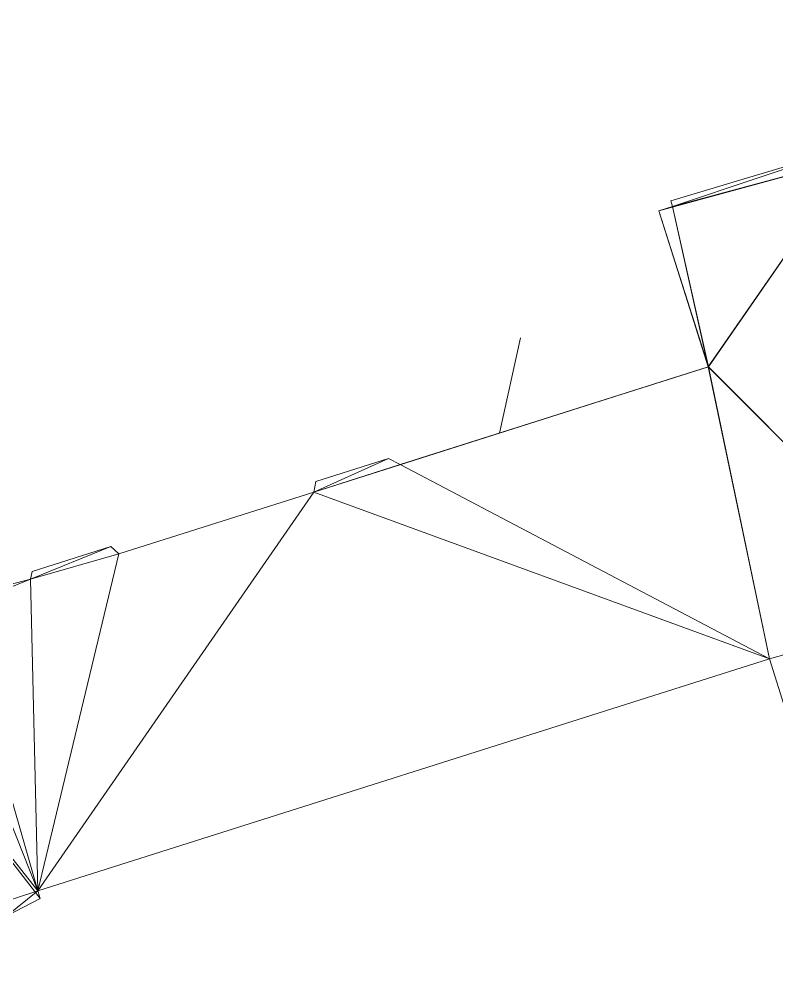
# Model space of a CAD drawing. Header units: millimetres. Extents: x -22837581 to 27604683, y -3494857 to 33598159.
# Drawn here: x 12753407 to 20649458, y 1551349 to 11614252 of the extents above; entities that cross this region are included whole.
import ezdxf

# ---------------------------------------------------------------- set-up
doc = ezdxf.new("R2010")
doc.units = ezdxf.units.MM
for name, color, linetype, lineweight in [('A-CLNG-SUSP', 2, 'Continuous', 9), ('A-FLOR-OTLN', 3, 'Continuous', 9), ('A-WALL', 170, 'Continuous', 9), ('dwg1_dwg', 251, 'Continuous', 9)]:
    doc.layers.add(name, color=color, linetype=linetype, lineweight=lineweight)

# ---------------------------------------------------------------- blocks, each defined once
blk = doc.blocks.new('dwg1_dwg-153267-_3D_')
at = {"layer": 'A-CLNG-SUSP', "color": 5, "lineweight": 18}
mesh = blk.add_polyface(dxfattribs=at)
corners = [(21391978, 10272813, 1320044), (19545211, 9723010, 1320044), (19564539, 9662000, 1320044), (21446145, 10169107, 1320044), (19421544, 9616698, 1320044), (19936787, 7990364, 1320044), (20574105, 4947503, 1320044), (22452192, 5472223, 1320044), (25082487, 6305532, 1320044), (26465263, 10168403, 1320044), (20724812, 4471806, 1320044), (22582663, 5060396, 1320044), (21391978, 10272813, 1319987), (21446145, 10169107, 1319987), (19564539, 9662000, 1319987), (19545211, 9723010, 1319987), (19936787, 7990364, 1319987), (19421544, 9616698, 1319987), (22452192, 5472223, 1319987), (25082487, 6305532, 1319987), (20724812, 4471806, 1319987), (20574105, 4947503, 1319987), (22582663, 5060396, 1319987), (26007243, 11614117, 1320044)]
mesh.append_faces([[corners[k] for k in face] for face in [(12, 14, 15), (20, 18, 22), (15, 0, 12), (5, 17, 16), (10, 21, 20), (11, 20, 22), (8, 18, 19), (12, 3, 13)]], dxfattribs={"vtx0": -1, "color": 5})
mesh.append_faces([[corners[k] for k in face] for face in [(0, 2, 3), (10, 7, 6), (18, 13, 19)]], dxfattribs={"vtx0": -1, "vtx1": -1, "color": 5})
mesh.append_faces([[corners[k] for k in face] for face in [(5, 6, 7), (3, 8, 9), (3, 5, 7), (16, 14, 13), (18, 16, 13), (16, 18, 21)]], dxfattribs={"vtx0": -1, "vtx1": -1, "vtx2": -1, "color": 5})
mesh.append_faces([[corners[k] for k in face] for face in [(3, 7, 8)]], dxfattribs={"vtx0": -1, "vtx2": -1, "color": 5})
mesh.append_faces([[corners[k] for k in face] for face in [(2, 1, 14), (7, 11, 18), (3, 23, 13)]], dxfattribs={"vtx1": -1, "color": 5})
mesh.append_faces([[corners[k] for k in face] for face in [(2, 4, 3), (4, 5, 3), (12, 13, 14), (20, 21, 18)]], dxfattribs={"vtx1": -1, "vtx2": -1, "color": 5})
mesh.append_faces([[corners[k] for k in face] for face in [(0, 1, 2), (10, 11, 7), (16, 17, 14), (15, 1, 0), (1, 15, 14), (5, 4, 17), (10, 6, 21), (11, 10, 20), (11, 22, 18), (8, 7, 18), (12, 0, 3)]], dxfattribs={"vtx2": -1, "color": 5})
mesh = blk.add_polyface(dxfattribs=at)
corners = [(19936787, 7990364, 1320044), (16723110, 6972232, 1320044), (20574105, 4947503, 1320044), (16601502, 7035324, 1320044), (15846553, 6796147, 1320044), (15822493, 6686905, 1320044), (13709306, 6119041, 1320044), (12888589, 5859028, 1320044), (12870736, 5777969, 1320044), (13791882, 6043583, 1320044), (12069426, 5569559, 1320044), (12101140, 5469457, 1320044), (12870736, 5777969, 1319987), (12888589, 5859028, 1319987), (13709306, 6119041, 1319987), (13791882, 6043583, 1319987), (12101140, 5469457, 1319987), (12069426, 5569559, 1319987), (15822493, 6686905, 1319987), (15846553, 6796147, 1319987), (16601502, 7035324, 1319987), (16723110, 6972232, 1319987), (20574105, 4947503, 1319987), (19936787, 7990364, 1319987), (19421544, 9616698, 1320044), (19564539, 9662000, 1320044), (19421544, 9616698, 1319987), (19564539, 9662000, 1319987)]
mesh.append_faces([[corners[k] for k in face] for face in [(18, 4, 19), (15, 5, 18), (14, 9, 15), (12, 7, 13)]], dxfattribs={"vtx0": -1, "color": 5})
mesh.append_faces([[corners[k] for k in face] for face in [(3, 5, 1), (6, 8, 9)]], dxfattribs={"vtx0": -1, "vtx1": -1, "color": 5})
mesh.append_faces([[corners[k] for k in face] for face in [(1, 5, 2), (22, 18, 21)]], dxfattribs={"vtx0": -1, "vtx1": -1, "vtx2": -1, "color": 5})
mesh.append_faces([[corners[k] for k in face] for face in [(12, 14, 15), (18, 20, 21), (22, 21, 23)]], dxfattribs={"vtx0": -1, "vtx2": -1, "color": 5})
mesh.append_faces([[corners[k] for k in face] for face in [(24, 25, 26), (1, 0, 21), (3, 1, 20), (4, 3, 19), (7, 6, 13), (10, 8, 17), (11, 10, 16)]], dxfattribs={"vtx1": -1, "color": 5})
mesh.append_faces([[corners[k] for k in face] for face in [(0, 1, 2)]], dxfattribs={"vtx1": -1, "vtx2": -1, "color": 5})
mesh.append_faces([[corners[k] for k in face] for face in [(3, 4, 5), (6, 7, 8), (8, 10, 11), (12, 13, 14), (16, 17, 12), (18, 19, 20), (25, 27, 26), (0, 23, 21), (1, 21, 20), (3, 20, 19), (18, 5, 4), (15, 9, 5), (14, 6, 9), (6, 14, 13), (12, 8, 7), (8, 12, 17), (10, 17, 16)]], dxfattribs={"vtx2": -1, "color": 5})
mesh = blk.add_polyface(dxfattribs=at)
corners = [(13791882, 6043583, 1320044), (12870736, 5777969, 1320044), (12946599, 2531017, 1320044), (20574105, 4947503, 1320044), (15822493, 6686905, 1320044), (11365336, 5426456, 1320044), (11800942, 5412836, 1320044), (11755400, 5500027, 1320044), (12101140, 5469457, 1320044), (10881339, 5147662, 1320044), (12971972, 2450929, 1320044), (12621867, 2268062, 1320044), (12636084, 1952391, 1320044), (11237329, 1970802, 1320044), (11370216, 1551349, 1320044), (11755400, 5500027, 1319987), (11800942, 5412836, 1319987), (11365336, 5426456, 1319987), (12946599, 2531017, 1319987), (13791882, 6043583, 1319987), (15822493, 6686905, 1319987), (20574105, 4947503, 1319987), (12870736, 5777969, 1319987), (12101140, 5469457, 1319987), (12621867, 2268062, 1319987), (11237329, 1970802, 1319987), (10881339, 5147662, 1319987), (12636084, 1952391, 1319987), (11370216, 1551349, 1319987), (12971972, 2450929, 1319987)]
mesh.append_faces([[corners[k] for k in face] for face in [(5, 6, 7), (12, 13, 14), (12, 28, 27), (11, 27, 24), (10, 24, 29), (3, 18, 21)]], dxfattribs={"vtx0": -1, "color": 5})
mesh.append_faces([[corners[k] for k in face] for face in [(2, 9, 10), (18, 20, 21), (27, 25, 24)]], dxfattribs={"vtx0": -1, "vtx1": -1, "color": 5})
mesh.append_faces([[corners[k] for k in face] for face in [(0, 1, 2), (1, 8, 2), (9, 2, 8), (22, 19, 18), (23, 22, 18), (24, 25, 18), (25, 26, 18), (23, 18, 26)]], dxfattribs={"vtx0": -1, "vtx1": -1, "vtx2": -1, "color": 5})
mesh.append_faces([[corners[k] for k in face] for face in [(2, 4, 0), (9, 11, 10), (18, 19, 20)]], dxfattribs={"vtx0": -1, "vtx2": -1, "color": 5})
mesh.append_faces([[corners[k] for k in face] for face in [(15, 16, 17), (6, 8, 16), (7, 6, 15), (2, 10, 18)]], dxfattribs={"vtx1": -1, "color": 5})
mesh.append_faces([[corners[k] for k in face] for face in [(2, 3, 4), (12, 11, 13)]], dxfattribs={"vtx1": -1, "vtx2": -1, "color": 5})
mesh.append_faces([[corners[k] for k in face] for face in [(27, 28, 25), (18, 29, 24), (8, 23, 16), (6, 16, 15), (12, 14, 28), (11, 12, 27), (10, 11, 24), (10, 29, 18), (3, 2, 18)]], dxfattribs={"vtx2": -1, "color": 5})
at = {"layer": 'A-FLOR-OTLN', "color": 6, "lineweight": 18}
mesh = blk.add_polyface(dxfattribs=at)
corners = [(19564364, 9662092, -1392763), (19545034, 9723104, -1392763), (21392047, 10272980, -1392763), (21446216, 10169276, -1392763), (19936611, 7990455, -1392763), (22452192, 5472223, -1392763), (20574105, 4947503, -1392763), (20724812, 4471806, -1392763), (22582663, 5060396, -1392763), (23127786, 10702017, -1392763), (25082487, 6305532, -1392763), (26465263, 10168403, -1392763), (22452192, 5472223, -1392613), (25082487, 6305532, -1392613), (23127786, 10702017, -1392613), (21446216, 10169276, -1392613), (20724812, 4471806, -1392613), (22582663, 5060396, -1392613), (20574105, 4947503, -1392613), (19564364, 9662092, -1392613), (21392047, 10272980, -1392613), (19545034, 9723104, -1392613), (19936611, 7990455, -1392613), (19421368, 9616789, -1392763), (26007200, 11614252, -1392763)]
mesh.append_faces([[corners[k] for k in face] for face in [(7, 5, 8), (19, 20, 21), (2, 21, 20), (3, 20, 15), (14, 3, 15), (8, 12, 17)]], dxfattribs={"vtx0": -1, "color": 6})
mesh.append_faces([[corners[k] for k in face] for face in [(5, 9, 10), (16, 12, 18)]], dxfattribs={"vtx0": -1, "vtx1": -1, "color": 6})
mesh.append_faces([[corners[k] for k in face] for face in [(4, 0, 3), (4, 3, 5), (4, 5, 6), (10, 9, 11), (22, 12, 15), (22, 15, 19), (18, 12, 22)]], dxfattribs={"vtx0": -1, "vtx1": -1, "vtx2": -1, "color": 6})
mesh.append_faces([[corners[k] for k in face] for face in [(0, 2, 3), (5, 3, 9), (12, 14, 15), (19, 15, 20)]], dxfattribs={"vtx0": -1, "vtx2": -1, "color": 6})
mesh.append_faces([[corners[k] for k in face] for face in [(5, 10, 12), (7, 8, 16), (6, 7, 18)]], dxfattribs={"vtx1": -1, "color": 6})
mesh.append_faces([[corners[k] for k in face] for face in [(7, 6, 5), (12, 13, 14)]], dxfattribs={"vtx1": -1, "vtx2": -1, "color": 6})
mesh.append_faces([[corners[k] for k in face] for face in [(0, 1, 2), (16, 17, 12), (23, 4, 22), (2, 1, 21), (3, 2, 20), (14, 9, 3), (24, 9, 14), (10, 13, 12), (8, 5, 12), (8, 17, 16), (7, 16, 18)]], dxfattribs={"vtx2": -1, "color": 6})
mesh = blk.add_polyface(dxfattribs=at)
corners = [(19936611, 7990455, -1392763), (19421368, 9616789, -1392763), (19564364, 9662092, -1392763), (15822374, 6687014, -1392763), (15846434, 6796256, -1392763), (16601515, 7035475, -1392763), (16723123, 6972383, -1392763), (20574105, 4947503, -1392763), (12870618, 5778082, -1392763), (12888470, 5859137, -1392763), (13709341, 6119199, -1392763), (13791917, 6043741, -1392763), (19936611, 7990455, -1392613), (19564364, 9662092, -1392613), (19421368, 9616789, -1392613), (20574105, 4947503, -1392613), (16723123, 6972383, -1392613), (15822374, 6687014, -1392613), (16601515, 7035475, -1392613), (15846434, 6796256, -1392613), (13709341, 6119199, -1392613), (12888470, 5859137, -1392613), (12870618, 5778082, -1392613), (13791917, 6043741, -1392613), (19545034, 9723104, -1392763), (19545034, 9723104, -1392613)]
mesh.append_faces([[corners[k] for k in face] for face in [(12, 13, 14), (21, 8, 22), (10, 21, 20), (11, 20, 23), (3, 23, 17), (4, 17, 19), (5, 19, 18), (6, 18, 16), (0, 16, 12), (1, 12, 14), (2, 14, 13), (24, 13, 25)]], dxfattribs={"vtx0": -1, "color": 6})
mesh.append_faces([[corners[k] for k in face] for face in [(20, 22, 23)]], dxfattribs={"vtx0": -1, "vtx1": -1, "color": 6})
mesh.append_faces([[corners[k] for k in face] for face in [(0, 7, 3), (17, 15, 16)]], dxfattribs={"vtx0": -1, "vtx1": -1, "vtx2": -1, "color": 6})
mesh.append_faces([[corners[k] for k in face] for face in [(3, 5, 6), (8, 10, 11), (15, 12, 16), (17, 16, 18)]], dxfattribs={"vtx0": -1, "vtx2": -1, "color": 6})
mesh.append_faces([[corners[k] for k in face] for face in [(19, 17, 18)]], dxfattribs={"vtx1": -1, "color": 6})
mesh.append_faces([[corners[k] for k in face] for face in [(6, 0, 3)]], dxfattribs={"vtx1": -1, "vtx2": -1, "color": 6})
mesh.append_faces([[corners[k] for k in face] for face in [(0, 1, 2), (3, 4, 5), (8, 9, 10), (20, 21, 22), (21, 9, 8), (10, 9, 21), (11, 10, 20), (3, 11, 23), (4, 3, 17), (5, 4, 19), (6, 5, 18), (0, 6, 16), (2, 1, 14), (24, 2, 13)]], dxfattribs={"vtx2": -1, "color": 6})
mesh = blk.add_polyface(dxfattribs=at)
corners = [(12100959, 5469565, -1392763), (12069248, 5569657, -1392763), (12870618, 5778082, -1392763), (12946599, 2531017, -1392763), (10881220, 5147771, -1392763), (11801018, 5412993, -1392763), (13791917, 6043741, -1392763), (15822374, 6687014, -1392763), (20574105, 4947503, -1392763), (12621867, 2268062, -1392763), (12971972, 2450929, -1392763), (12636084, 1952391, -1392763), (11237329, 1970802, -1392763), (12946599, 2531017, -1392613), (20574105, 4947503, -1392613), (15822374, 6687014, -1392613), (13791917, 6043741, -1392613), (12870618, 5778082, -1392613), (12100959, 5469565, -1392613), (10881220, 5147771, -1392613), (12971972, 2450929, -1392613), (12621867, 2268062, -1392613), (12636084, 1952391, -1392613), (11237329, 1970802, -1392613), (12069248, 5569657, -1392613), (11801018, 5412993, -1392613), (11370216, 1551349, -1392613)]
mesh.append_faces([[corners[k] for k in face] for face in [(9, 3, 10), (0, 25, 18), (1, 18, 24), (2, 24, 17), (10, 13, 20), (22, 9, 21)]], dxfattribs={"vtx0": -1, "color": 6})
mesh.append_faces([[corners[k] for k in face] for face in [(3, 7, 8), (11, 12, 9), (13, 19, 20), (25, 13, 18)]], dxfattribs={"vtx0": -1, "vtx1": -1, "color": 6})
mesh.append_faces([[corners[k] for k in face] for face in [(0, 2, 3), (3, 4, 5), (6, 3, 2), (9, 4, 3), (13, 16, 17), (13, 17, 18), (19, 13, 25)]], dxfattribs={"vtx0": -1, "vtx1": -1, "vtx2": -1, "color": 6})
mesh.append_faces([[corners[k] for k in face] for face in [(3, 5, 0), (3, 6, 7), (13, 15, 16), (19, 21, 20)]], dxfattribs={"vtx0": -1, "vtx2": -1, "color": 6})
mesh.append_faces([[corners[k] for k in face] for face in [(24, 18, 17), (3, 8, 13), (9, 10, 21)]], dxfattribs={"vtx1": -1, "color": 6})
mesh.append_faces([[corners[k] for k in face] for face in [(13, 14, 15), (22, 21, 23)]], dxfattribs={"vtx1": -1, "vtx2": -1, "color": 6})
mesh.append_faces([[corners[k] for k in face] for face in [(0, 1, 2), (0, 5, 25), (1, 0, 18), (2, 1, 24), (8, 14, 13), (10, 3, 13), (10, 20, 21), (22, 11, 9), (11, 22, 26)]], dxfattribs={"vtx2": -1, "color": 6})
at = {"layer": 'A-WALL', "color": 50, "lineweight": 18}
mesh = blk.add_polyface(dxfattribs=at)
corners = [(21446216, 10169276, 1317387), (21446280, 10169150, 1317387), (21446280, 10169150, -1392613), (21446216, 10169276, -1392613), (21392047, 10272980, -1392613), (21392047, 10272980, 1317387), (21391912, 10272940, 1317387), (21391912, 10272940, -1392613), (21391978, 10272813, -1392613), (21391978, 10272813, 1317387), (21446145, 10169107, -1392613), (21446145, 10169107, 1317387), (19545034, 9723104, 1317387), (19545034, 9723104, -1392613), (19545211, 9723010, 1317387), (19545211, 9723010, -1392613), (19936776, 7990397, 1317387), (19936643, 7990355, -1392613), (19936776, 7990397, -1392613), (26465355, 10168578, 1317387), (26923760, 10313807, -1392613), (26465355, 10168578, -1392613), (26465222, 10168536, -1392613), (26465222, 10168536, 1317387), (26465263, 10168403, 1317387), (26465263, 10168403, -1392613), (26923801, 10313674, -1392613), (26923760, 10313807, 1317387)]
mesh.append_faces([[corners[k] for k in face] for face in [(11, 2, 1), (11, 2, 1), (12, 7, 13), (12, 7, 13), (6, 14, 9), (8, 6, 9), (16, 17, 18), (21, 25, 22), (24, 19, 23), (24, 22, 25), (24, 22, 25), (21, 23, 22), (3, 1, 0)]], dxfattribs={"vtx0": -1, "color": 50})
mesh.append_faces([[corners[k] for k in face] for face in [(4, 0, 3), (4, 0, 3), (6, 8, 9), (10, 9, 8), (6, 8, 9), (10, 9, 8), (8, 14, 15), (8, 14, 15), (22, 19, 21), (22, 19, 21), (19, 24, 27)]], dxfattribs={"vtx0": -1, "vtx1": -1, "color": 50})
mesh.append_faces([[corners[k] for k in face] for face in [(0, 2, 3), (0, 2, 3), (0, 9, 11), (19, 20, 21), (19, 20, 21)]], dxfattribs={"vtx0": -1, "vtx2": -1, "color": 50})
mesh.append_faces([[corners[k] for k in face] for face in [(1, 0, 11), (8, 15, 7)]], dxfattribs={"vtx1": -1, "color": 50})
mesh.append_faces([[corners[k] for k in face] for face in [(4, 3, 8), (10, 8, 3), (0, 5, 9), (13, 7, 15), (6, 12, 14), (26, 25, 21)]], dxfattribs={"vtx1": -1, "vtx2": -1, "color": 50})
mesh.append_faces([[corners[k] for k in face] for face in [(0, 1, 2), (4, 5, 0), (0, 1, 2), (4, 5, 0), (6, 7, 8), (10, 11, 9), (6, 7, 8), (10, 11, 9), (3, 2, 10), (11, 10, 2), (11, 10, 2), (12, 6, 7), (12, 6, 7), (8, 9, 14), (8, 9, 14), (22, 23, 19), (22, 23, 19), (24, 25, 26), (24, 25, 26), (24, 23, 22), (24, 23, 22), (21, 19, 23), (3, 2, 1)]], dxfattribs={"vtx2": -1, "color": 50})
mesh = blk.add_polyface(dxfattribs=at)
corners = [(19545211, 9723010, 1317387), (19545076, 9722971, 1317387), (19545076, 9722971, -1392613), (19545211, 9723010, -1392613), (19545034, 9723104, -1392613), (19545034, 9723104, 1317387), (19564364, 9662092, 1317387), (19564364, 9662092, -1392613), (19564406, 9661958, -1392613), (19564406, 9661958, 1317387), (19564539, 9662000, 1317387), (19564539, 9662000, -1392613), (19421368, 9616789, -1392613), (19421368, 9616789, 1317387), (19421544, 9616698, -1392613), (19421544, 9616698, 1317387), (19421411, 9616656, 1317387), (19421411, 9616656, -1392613)]
mesh.append_faces([[corners[k] for k in face] for face in [(4, 3, 2), (5, 2, 1), (5, 2, 1), (10, 3, 0), (10, 3, 0), (3, 7, 2), (2, 0, 3), (10, 8, 11), (10, 8, 11), (6, 12, 13), (6, 12, 13), (14, 16, 17), (14, 16, 17), (12, 14, 17), (6, 15, 9), (7, 9, 8), (16, 12, 17), (16, 12, 17), (17, 15, 14)]], dxfattribs={"vtx0": -1, "color": 50})
mesh.append_faces([[corners[k] for k in face] for face in [(8, 6, 7), (8, 6, 7), (11, 7, 3), (0, 6, 10)]], dxfattribs={"vtx0": -1, "vtx1": -1, "color": 50})
mesh.append_faces([[corners[k] for k in face] for face in [(0, 2, 3), (0, 2, 3), (6, 2, 7), (6, 2, 7), (14, 15, 16), (14, 9, 15), (14, 15, 16), (14, 9, 15)]], dxfattribs={"vtx0": -1, "vtx2": -1, "color": 50})
mesh.append_faces([[corners[k] for k in face] for face in [(1, 0, 5), (8, 14, 7), (16, 15, 13)]], dxfattribs={"vtx1": -1, "color": 50})
mesh.append_faces([[corners[k] for k in face] for face in [(12, 7, 14), (6, 13, 15)]], dxfattribs={"vtx1": -1, "vtx2": -1, "color": 50})
mesh.append_faces([[corners[k] for k in face] for face in [(0, 1, 2), (0, 1, 2), (5, 4, 2), (5, 4, 2), (6, 1, 2), (8, 9, 6), (6, 1, 2), (8, 9, 6), (10, 11, 3), (10, 11, 3), (11, 8, 7), (6, 9, 10), (0, 1, 6), (2, 1, 0), (10, 9, 8), (10, 9, 8), (6, 7, 12), (6, 7, 12), (14, 8, 9), (14, 8, 9), (7, 6, 9), (16, 13, 12), (16, 13, 12), (17, 16, 15)]], dxfattribs={"vtx2": -1, "color": 50})
mesh = blk.add_polyface(dxfattribs=at)
corners = [(19421411, 9616656, 1317387), (19421411, 9616656, -1392613), (19936600, 7990489, -1392613), (19936600, 7990489, 1317387), (19936643, 7990355, -1392613), (19936643, 7990355, 1317387), (19936776, 7990397, 1317387), (19936776, 7990397, -1392613), (19421544, 9616698, -1392613), (19421544, 9616698, 1317387), (17760357, 7300954, 656344), (17760357, 7300954, -1392613), (17978895, 8293173, -1392613), (17978895, 8293173, 656344), (17978758, 8293203, 656344), (17978758, 8293203, -1392613), (17760220, 7300985, -1392613), (17760220, 7300985, 656344), (18610545, 7570451, 1317387), (18610545, 7570451, 656344), (17760200, 7301051, 656344), (18610587, 7570318, 1317387), (18610587, 7570318, 656344), (18610565, 7570384, 1317387), (17760200, 7301051, 1317387), (18610608, 7570251, 1317387), (18610608, 7570251, -1392613), (18610565, 7570384, -1392613)]
mesh.append_faces([[corners[k] for k in face] for face in [(6, 8, 9), (6, 8, 9), (8, 2, 1), (6, 4, 7), (10, 12, 13), (10, 12, 13), (14, 16, 17), (14, 16, 17), (15, 11, 16), (13, 15, 14), (23, 19, 18), (5, 26, 4), (5, 26, 4), (23, 2, 27), (23, 2, 27), (2, 26, 27), (2, 5, 4)]], dxfattribs={"vtx0": -1, "color": 50})
mesh.append_faces([[corners[k] for k in face] for face in [(0, 2, 3), (4, 3, 2), (0, 2, 3), (4, 3, 2), (9, 3, 6), (19, 23, 22), (3, 21, 5)]], dxfattribs={"vtx0": -1, "vtx1": -1, "color": 50})
mesh.append_faces([[corners[k] for k in face] for face in [(21, 27, 26)]], dxfattribs={"vtx0": -1, "vtx2": -1, "color": 50})
mesh.append_faces([[corners[k] for k in face] for face in [(4, 2, 7), (10, 13, 17), (21, 22, 23), (25, 5, 21)]], dxfattribs={"vtx1": -1, "color": 50})
mesh.append_faces([[corners[k] for k in face] for face in [(8, 7, 2)]], dxfattribs={"vtx1": -1, "vtx2": -1, "color": 50})
mesh.append_faces([[corners[k] for k in face] for face in [(0, 1, 2), (4, 5, 3), (0, 1, 2), (4, 5, 3), (6, 7, 8), (6, 7, 8), (3, 5, 6), (9, 0, 3), (6, 5, 4), (6, 5, 4), (10, 11, 12), (10, 11, 12), (14, 15, 16), (14, 15, 16), (15, 12, 11), (13, 12, 15), (13, 14, 17), (18, 19, 20), (18, 19, 20), (23, 18, 24), (5, 25, 26), (5, 25, 26), (23, 3, 2), (23, 3, 2), (2, 4, 26), (3, 23, 21), (26, 25, 21), (21, 23, 27), (2, 3, 5)]], dxfattribs={"vtx2": -1, "color": 50})
mesh = blk.add_polyface(dxfattribs=at)
corners = [(16723123, 6972383, 1317387), (17725969, 7290097, 1317387), (17725969, 7290097, -1392613), (16723110, 6972232, 1317387), (17726012, 7289964, -1392613), (17726012, 7289964, 1317387), (16723123, 6972383, -1392613), (20574012, 4947328, 1317387), (12946775, 2530926, -1392613), (20574012, 4947328, -1392613), (20574148, 4947370, -1392613), (20574148, 4947370, 1317387), (12946732, 2531059, 1317387), (20574105, 4947503, 1317387), (20574105, 4947503, -1392613), (12946732, 2531059, -1392613), (20724719, 4471630, -1392613), (20724719, 4471630, 1317387), (20724812, 4471806, -1392613), (20724812, 4471806, 1317387), (20724852, 4471672, -1392613), (20724852, 4471672, 1317387), (17760357, 7300954, -1392613), (17760357, 7300954, 656344), (17760220, 7300985, 656344), (17760220, 7300985, -1392613), (17760241, 7300918, 1317387), (17760241, 7300918, 656344), (18610587, 7570318, 656344), (18610587, 7570318, 1317387), (18610545, 7570451, 1317387), (17760200, 7301051, 656344), (17760200, 7301051, 1317387), (18610545, 7570451, 656344), (18610565, 7570384, 1317387)]
mesh.append_faces([[corners[k] for k in face] for face in [(3, 4, 5), (3, 4, 5), (4, 6, 2), (4, 1, 5), (11, 14, 13), (11, 14, 13), (7, 16, 17), (7, 16, 17), (16, 18, 20), (7, 19, 11), (9, 11, 10), (17, 20, 21), (17, 20, 21), (22, 24, 25), (26, 28, 29), (26, 28, 29), (30, 31, 32), (30, 31, 32), (33, 27, 31), (27, 32, 31)]], dxfattribs={"vtx0": -1, "color": 50})
mesh.append_faces([[corners[k] for k in face] for face in [(5, 0, 3), (10, 7, 9), (10, 7, 9), (12, 7, 13)]], dxfattribs={"vtx0": -1, "vtx1": -1, "color": 50})
mesh.append_faces([[corners[k] for k in face] for face in [(7, 8, 9), (7, 8, 9), (18, 11, 19), (18, 11, 19), (34, 32, 26)]], dxfattribs={"vtx0": -1, "vtx2": -1, "color": 50})
mesh.append_faces([[corners[k] for k in face] for face in [(10, 9, 14), (10, 18, 9), (21, 19, 17)]], dxfattribs={"vtx1": -1, "color": 50})
mesh.append_faces([[corners[k] for k in face] for face in [(15, 14, 9), (16, 9, 18), (7, 17, 19)]], dxfattribs={"vtx1": -1, "vtx2": -1, "color": 50})
mesh.append_faces([[corners[k] for k in face] for face in [(0, 1, 2), (0, 1, 2), (5, 1, 0), (4, 2, 1), (10, 11, 7), (10, 11, 7), (12, 13, 14), (12, 13, 14), (7, 11, 13), (11, 10, 14), (11, 10, 14), (7, 9, 16), (7, 9, 16), (18, 10, 11), (18, 10, 11), (9, 7, 11), (17, 16, 20), (17, 16, 20), (22, 23, 24), (26, 27, 28), (26, 27, 28), (33, 28, 27), (26, 29, 34), (27, 26, 32)]], dxfattribs={"vtx2": -1, "color": 50})
mesh = blk.add_polyface(dxfattribs=at)
corners = [(16723123, 6972383, 1317387), (17725969, 7290097, -1392613), (16723123, 6972383, -1392613), (16722934, 6972323, -1392613), (16722934, 6972323, 1317387), (16723110, 6972232, 1317387), (16723110, 6972232, -1392613), (17726012, 7289964, -1392613), (16601515, 7035475, -1392613), (16601515, 7035475, 1317387), (16601502, 7035324, 1317387), (16601327, 7035416, 1317387), (16601327, 7035416, -1392613), (16601502, 7035324, -1392613), (15846434, 6796256, -1392613), (15846434, 6796256, 1317387), (15846553, 6796147, 1317387), (15846400, 6796098, -1392613), (15846553, 6796147, -1392613), (15846400, 6796098, 1317387)]
mesh.append_faces([[corners[k] for k in face] for face in [(4, 6, 5), (4, 6, 5), (0, 8, 9), (0, 8, 9), (3, 0, 4), (9, 12, 11), (9, 12, 11), (11, 14, 15), (11, 14, 15), (14, 18, 17), (11, 16, 10), (13, 11, 10), (18, 19, 16)]], dxfattribs={"vtx0": -1, "color": 50})
mesh.append_faces([[corners[k] for k in face] for face in [(3, 0, 2), (3, 0, 2), (4, 9, 10)]], dxfattribs={"vtx0": -1, "vtx1": -1, "color": 50})
mesh.append_faces([[corners[k] for k in face] for face in [(0, 1, 2), (0, 1, 2), (10, 12, 13), (13, 4, 10), (10, 12, 13), (13, 4, 10), (8, 3, 13), (16, 17, 18), (18, 10, 16), (16, 17, 18), (18, 10, 16)]], dxfattribs={"vtx0": -1, "vtx2": -1, "color": 50})
mesh.append_faces([[corners[k] for k in face] for face in [(3, 2, 6), (11, 10, 9), (13, 18, 12), (19, 16, 15)]], dxfattribs={"vtx1": -1, "color": 50})
mesh.append_faces([[corners[k] for k in face] for face in [(7, 6, 2), (14, 12, 18), (11, 15, 16)]], dxfattribs={"vtx1": -1, "vtx2": -1, "color": 50})
mesh.append_faces([[corners[k] for k in face] for face in [(3, 4, 0), (3, 4, 0), (5, 6, 7), (5, 6, 7), (0, 4, 5), (4, 3, 6), (4, 3, 6), (0, 2, 8), (0, 2, 8), (10, 11, 12), (13, 3, 4), (10, 11, 12), (13, 3, 4), (8, 2, 3), (13, 12, 8), (4, 0, 9), (3, 2, 0), (9, 8, 12), (9, 8, 12), (11, 12, 14), (11, 12, 14), (18, 13, 10), (16, 19, 17), (18, 13, 10), (13, 12, 11), (18, 17, 19)]], dxfattribs={"vtx2": -1, "color": 50})
mesh = blk.add_polyface(dxfattribs=at)
corners = [(15846553, 6796147, 1317387), (15846400, 6796098, 1317387), (15846400, 6796098, -1392613), (15846434, 6796256, 1317387), (15846434, 6796256, -1392613), (15822374, 6687014, 1317387), (15822374, 6687014, -1392613), (15822338, 6686857, -1392613), (15822338, 6686857, 1317387), (15822493, 6686905, 1317387), (15822493, 6686905, -1392613), (15846553, 6796147, -1392613), (13791917, 6043741, -1392613), (13791917, 6043741, 1317387), (13791882, 6043583, 1317387), (13791882, 6043583, -1392613), (13709341, 6119199, 1317387), (13709341, 6119199, -1392613), (13709306, 6119041, 1317387), (13709187, 6119150, 1317387), (13709187, 6119150, -1392613), (13709306, 6119041, -1392613), (13791763, 6043692, 1317387)]
mesh.append_faces([[corners[k] for k in face] for face in [(3, 2, 1), (3, 2, 1), (9, 11, 0), (9, 11, 0), (11, 6, 2), (8, 10, 9), (8, 10, 9), (14, 7, 8), (14, 7, 8), (7, 12, 6), (7, 5, 8), (16, 12, 17), (16, 12, 17), (17, 21, 20), (16, 20, 19), (16, 20, 19), (21, 19, 18)]], dxfattribs={"vtx0": -1, "color": 50})
mesh.append_faces([[corners[k] for k in face] for face in [(7, 5, 6), (7, 5, 6), (0, 5, 9), (5, 12, 13), (5, 12, 13), (8, 13, 14)]], dxfattribs={"vtx0": -1, "vtx1": -1, "color": 50})
mesh.append_faces([[corners[k] for k in face] for face in [(5, 2, 6), (5, 2, 6), (18, 20, 21), (21, 22, 18), (18, 20, 21), (21, 22, 18)]], dxfattribs={"vtx0": -1, "vtx2": -1, "color": 50})
mesh.append_faces([[corners[k] for k in face] for face in [(7, 6, 10), (19, 18, 16)]], dxfattribs={"vtx1": -1, "color": 50})
mesh.append_faces([[corners[k] for k in face] for face in [(11, 10, 6), (7, 15, 12), (17, 12, 21), (13, 16, 18)]], dxfattribs={"vtx1": -1, "vtx2": -1, "color": 50})
mesh.append_faces([[corners[k] for k in face] for face in [(0, 1, 2), (3, 4, 2), (3, 4, 2), (5, 1, 2), (7, 8, 5), (5, 1, 2), (7, 8, 5), (9, 10, 11), (9, 10, 11), (5, 8, 9), (0, 1, 5), (8, 7, 10), (8, 7, 10), (5, 6, 12), (5, 6, 12), (14, 15, 7), (14, 15, 7), (8, 5, 13), (7, 6, 5), (16, 13, 12), (18, 19, 20), (18, 19, 20), (16, 17, 20), (16, 17, 20), (21, 20, 19)]], dxfattribs={"vtx2": -1, "color": 50})
mesh = blk.add_polyface(dxfattribs=at)
corners = [(13791763, 6043692, 1317387), (13791917, 6043741, 1317387), (13791917, 6043741, -1392613), (13791763, 6043692, -1392613), (13791882, 6043583, -1392613), (13791882, 6043583, 1317387), (13709341, 6119199, 1317387), (13709306, 6119041, -1392613), (13709306, 6119041, 1317387), (13709187, 6119150, 1317387), (13709187, 6119150, -1392613), (12888470, 5859137, -1392613), (12888470, 5859137, 1317387), (12888589, 5859028, -1392613), (12888589, 5859028, 1317387), (12888436, 5858979, 1317387), (12888436, 5858979, -1392613), (12870618, 5778082, -1392613), (12870618, 5778082, 1317387), (12870585, 5777929, -1392613), (12870585, 5777929, 1317387), (12870736, 5777969, 1317387), (12870736, 5777969, -1392613)]
mesh.append_faces([[corners[k] for k in face] for face in [(0, 2, 3), (0, 2, 3), (0, 4, 5), (0, 4, 5), (1, 8, 0), (3, 1, 0), (9, 11, 12), (9, 11, 12), (13, 15, 16), (13, 15, 16), (11, 13, 16), (9, 14, 8), (12, 16, 15), (12, 16, 15), (14, 22, 13), (14, 22, 13), (13, 17, 16), (13, 15, 14), (19, 18, 20)]], dxfattribs={"vtx0": -1, "color": 50})
mesh.append_faces([[corners[k] for k in face] for face in [(15, 17, 18), (19, 18, 17), (15, 17, 18), (19, 18, 17), (14, 18, 21)]], dxfattribs={"vtx0": -1, "vtx1": -1, "color": 50})
mesh.append_faces([[corners[k] for k in face] for face in [(13, 14, 15), (13, 8, 14), (13, 14, 15), (13, 8, 14)]], dxfattribs={"vtx0": -1, "vtx2": -1, "color": 50})
mesh.append_faces([[corners[k] for k in face] for face in [(3, 2, 4), (3, 7, 2), (7, 13, 10), (15, 14, 12), (19, 17, 22)]], dxfattribs={"vtx1": -1, "color": 50})
mesh.append_faces([[corners[k] for k in face] for face in [(0, 1, 2), (0, 1, 2), (11, 10, 13), (9, 12, 14), (13, 22, 17)]], dxfattribs={"vtx1": -1, "vtx2": -1, "color": 50})
mesh.append_faces([[corners[k] for k in face] for face in [(1, 0, 5), (0, 3, 4), (0, 3, 4), (6, 1, 2), (7, 3, 0), (7, 3, 0), (3, 2, 1), (9, 10, 11), (9, 10, 11), (13, 7, 8), (13, 7, 8), (12, 11, 16), (12, 11, 16), (15, 16, 17), (15, 16, 17), (19, 20, 18), (14, 21, 22), (14, 21, 22), (18, 20, 21), (14, 15, 18), (13, 16, 15), (19, 17, 18)]], dxfattribs={"vtx2": -1, "color": 50})
mesh = blk.add_polyface(dxfattribs=at)
corners = [(12870618, 5778082, 1317387), (12870618, 5778082, -1392613), (12069248, 5569657, -1392613), (12069248, 5569657, 1317387), (12069426, 5569559, 1317387), (12069291, 5569523, 1317387), (12069291, 5569523, -1392613), (12069426, 5569559, -1392613), (12870585, 5777929, -1392613), (12870585, 5777929, 1317387), (12100959, 5469565, 1317387), (12100959, 5469565, -1392613), (12101001, 5469431, -1392613), (12101001, 5469431, 1317387), (12101140, 5469457, 1317387), (12101140, 5469457, -1392613), (11801018, 5412993, 1317387), (11801018, 5412993, -1392613), (11800942, 5412836, 1317387), (11800942, 5412836, -1392613)]
mesh.append_faces([[corners[k] for k in face] for face in [(0, 2, 3), (0, 2, 3), (2, 7, 6), (0, 4, 9), (3, 6, 5), (3, 6, 5), (14, 7, 4), (14, 7, 4), (7, 11, 6), (14, 10, 13), (7, 5, 4), (13, 15, 14), (13, 15, 14), (13, 19, 12), (13, 19, 12), (12, 17, 11), (12, 10, 13)]], dxfattribs={"vtx0": -1, "color": 50})
mesh.append_faces([[corners[k] for k in face] for face in [(8, 4, 7), (8, 4, 7), (12, 10, 11), (12, 10, 11), (4, 10, 14), (13, 16, 18)]], dxfattribs={"vtx0": -1, "vtx1": -1, "color": 50})
mesh.append_faces([[corners[k] for k in face] for face in [(4, 6, 7), (4, 6, 7), (10, 6, 11), (10, 6, 11), (16, 11, 17), (16, 11, 17)]], dxfattribs={"vtx0": -1, "vtx2": -1, "color": 50})
mesh.append_faces([[corners[k] for k in face] for face in [(8, 7, 1), (5, 4, 3), (12, 11, 15)]], dxfattribs={"vtx1": -1, "color": 50})
mesh.append_faces([[corners[k] for k in face] for face in [(2, 1, 7), (0, 3, 4), (7, 15, 11), (12, 19, 17)]], dxfattribs={"vtx1": -1, "vtx2": -1, "color": 50})
mesh.append_faces([[corners[k] for k in face] for face in [(0, 1, 2), (0, 1, 2), (4, 5, 6), (8, 9, 4), (4, 5, 6), (8, 9, 4), (3, 2, 6), (3, 2, 6), (10, 5, 6), (12, 13, 10), (10, 5, 6), (12, 13, 10), (14, 15, 7), (14, 15, 7), (4, 5, 10), (7, 6, 5), (13, 12, 15), (13, 12, 15), (16, 10, 11), (16, 10, 11), (13, 18, 19), (13, 18, 19), (13, 10, 16), (12, 11, 10)]], dxfattribs={"vtx2": -1, "color": 50})
mesh = blk.add_polyface(dxfattribs=at)
corners = [(12870585, 5777929, -1392613), (12870585, 5777929, 1317387), (12870618, 5778082, 1317387), (12870736, 5777969, -1392613), (12870736, 5777969, 1317387), (12622011, 2267980, 1317387), (12622011, 2267980, -1392613), (12972142, 2450859, -1392613), (12972142, 2450859, 1317387), (12971972, 2450929, 1317387), (12972098, 2450994, 1317387), (12972098, 2450994, -1392613), (12971972, 2450929, -1392613), (12622004, 2268134, -1392613), (12622004, 2268134, 1317387), (12946775, 2530926, 1317387), (12946775, 2530926, -1392613), (12946732, 2531059, -1392613), (12946732, 2531059, 1317387), (12946599, 2531017, 1317387), (12946599, 2531017, -1392613), (20574012, 4947328, 1317387), (20574105, 4947503, -1392613), (20574012, 4947328, -1392613)]
mesh.append_faces([[corners[k] for k in face] for face in [(1, 3, 4), (1, 3, 4), (5, 7, 8), (5, 7, 8), (12, 6, 13), (8, 11, 10), (8, 11, 10), (9, 20, 12), (9, 20, 12), (12, 16, 11), (16, 20, 17), (19, 15, 18), (15, 9, 10), (12, 10, 9), (18, 20, 19), (18, 20, 19), (18, 22, 17), (18, 22, 17), (17, 23, 16), (17, 15, 18)]], dxfattribs={"vtx0": -1, "color": 50})
mesh.append_faces([[corners[k] for k in face] for face in [(17, 15, 16), (17, 15, 16)]], dxfattribs={"vtx0": -1, "vtx1": -1, "color": 50})
mesh.append_faces([[corners[k] for k in face] for face in [(9, 11, 12), (12, 14, 9), (9, 11, 12), (12, 14, 9), (12, 7, 6), (8, 9, 14), (15, 11, 16), (15, 11, 16)]], dxfattribs={"vtx0": -1, "vtx2": -1, "color": 50})
mesh.append_faces([[corners[k] for k in face] for face in [(5, 8, 14), (10, 9, 8)]], dxfattribs={"vtx1": -1, "color": 50})
mesh.append_faces([[corners[k] for k in face] for face in [(12, 20, 16), (19, 9, 15)]], dxfattribs={"vtx1": -1, "vtx2": -1, "color": 50})
mesh.append_faces([[corners[k] for k in face] for face in [(0, 1, 2), (1, 0, 3), (1, 0, 3), (5, 6, 7), (5, 6, 7), (9, 10, 11), (12, 13, 14), (9, 10, 11), (12, 13, 14), (12, 11, 7), (8, 7, 11), (8, 7, 11), (15, 10, 11), (17, 18, 15), (15, 10, 11), (17, 18, 15), (9, 19, 20), (9, 19, 20), (12, 11, 10), (18, 17, 20), (18, 17, 20), (21, 15, 16), (21, 15, 16), (18, 15, 21), (17, 16, 15)]], dxfattribs={"vtx2": -1, "color": 50})

msp = doc.modelspace()

# ---------------------------------------------------------------- block references
at = {"layer": 'dwg1_dwg', "color": 50, "lineweight": 18}
msp.add_blockref('dwg1_dwg-153267-_3D_', (0, 0, 3000), dxfattribs=at)

doc.saveas('drawing.dxf')
